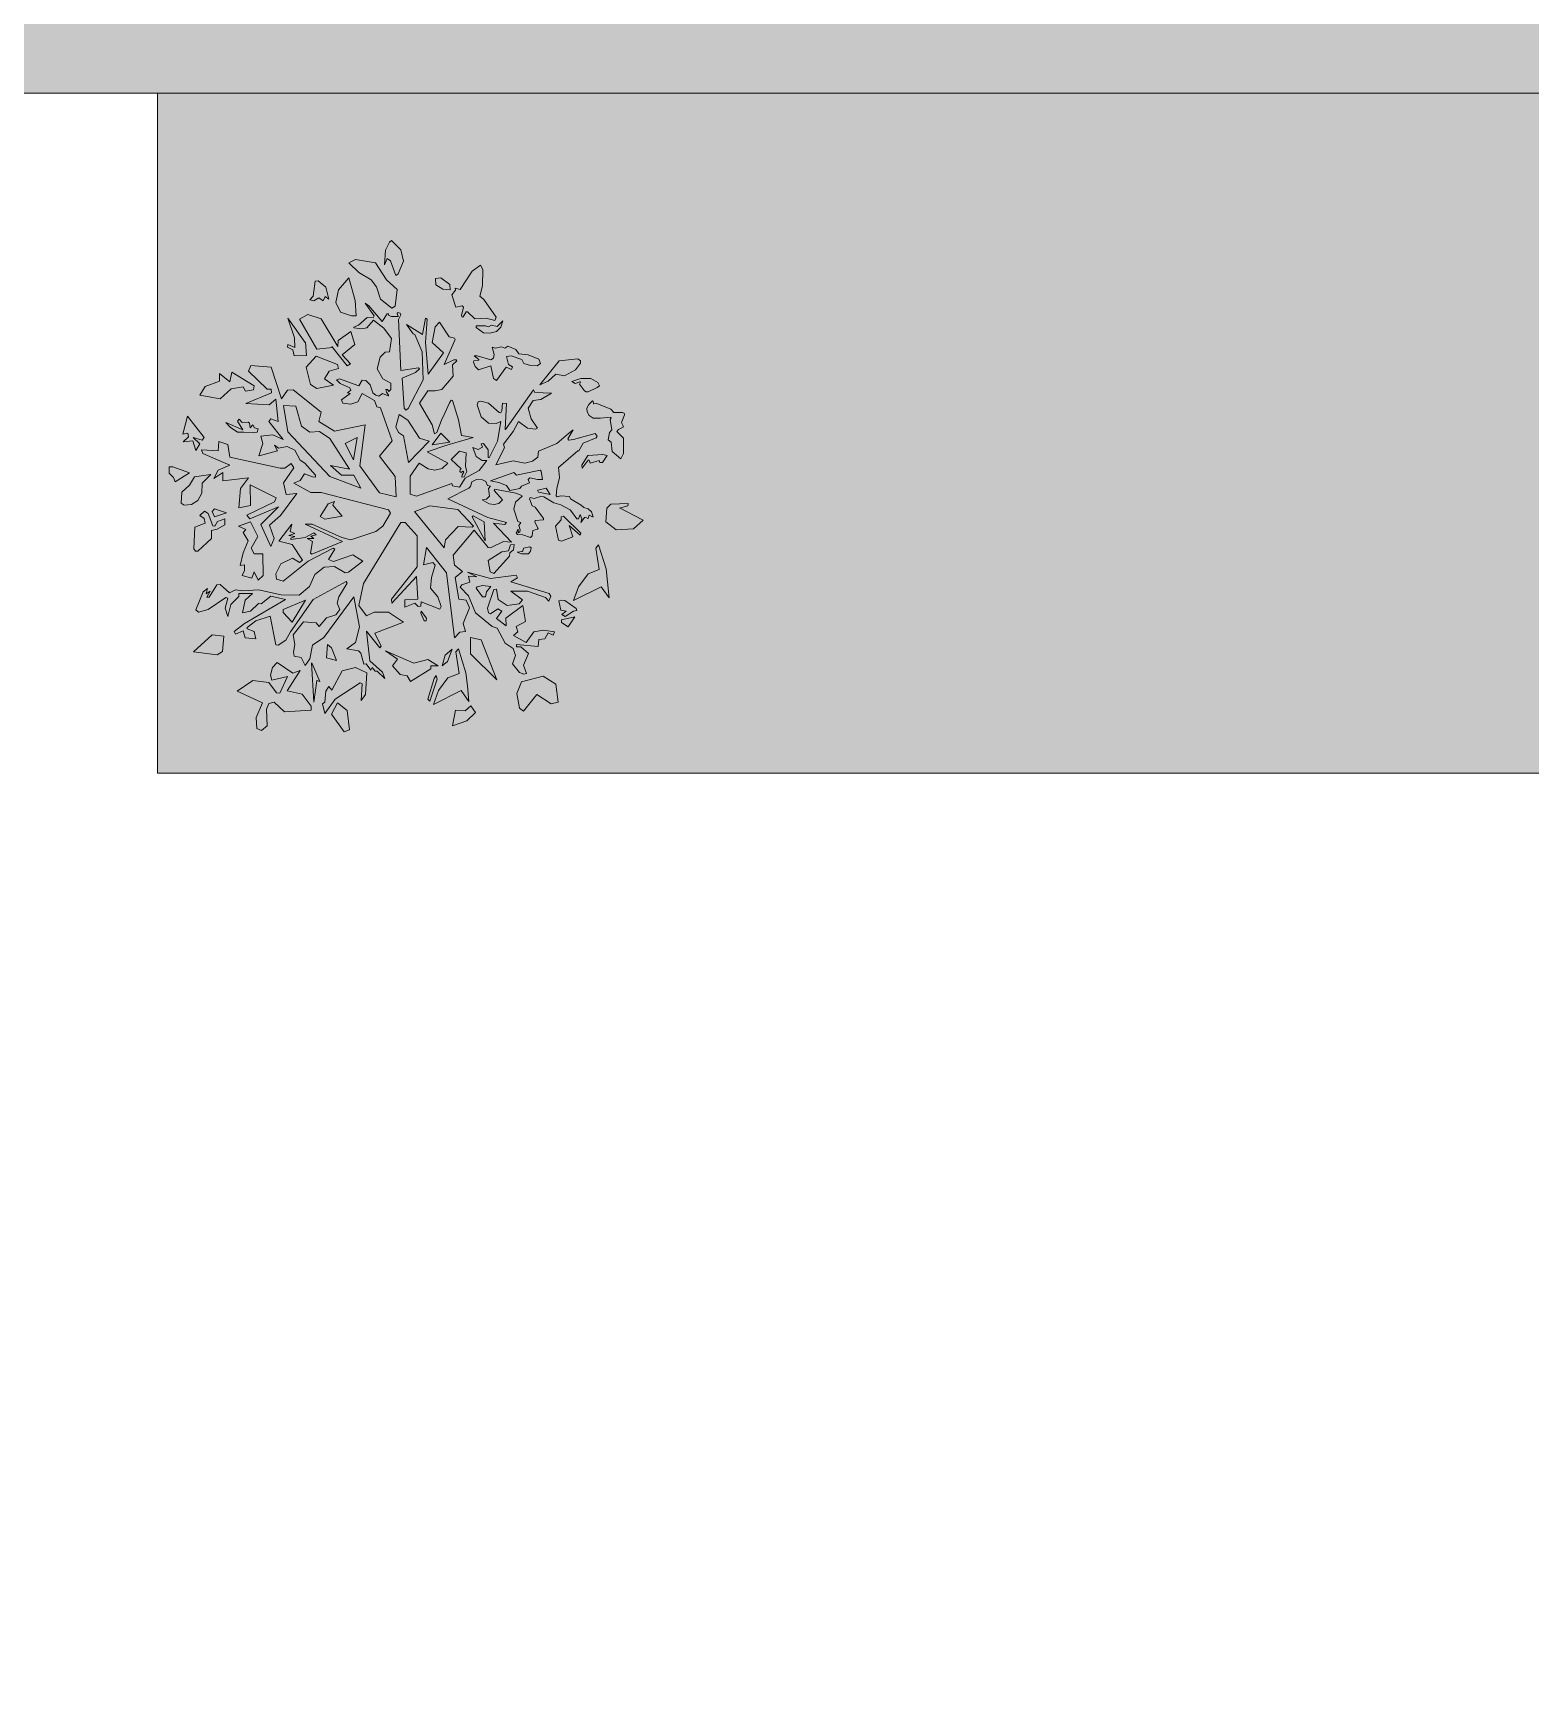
# Model space of a CAD drawing. Header units: millimetres. Extents: x -63086 to 144078, y -129912 to 13382.
# Drawn here: x 129771 to 130763, y -19894 to -18806 of the extents above; entities that cross this region are included whole.
import ezdxf

# ---------------------------------------------------------------- set-up
doc = ezdxf.new("R2010")
doc.units = ezdxf.units.MM
doc.layers.get('0').update_dxf_attribs({"lineweight": 0})
for name, color, linetype, lineweight in [('003壁', 7, 'Continuous', 9), ('004建具', 7, 'Continuous', 9), ('097家具', 7, 'Continuous', 0), ('観葉植物', 92, 'Continuous', 9)]:
    doc.layers.add(name, color=color, linetype=linetype, lineweight=lineweight)

# ---------------------------------------------------------------- blocks, each defined once
blk = doc.blocks.new('樹木平面（CAD素材.com）01facb8e')
at = {"color": 0, "linetype": 'ByBlock', "lineweight": -2}
for points in [[(-39.9, 528.8), (-41.8, 499.2), (-36.5, 512.5), (-29.7, 507.8), (-19.2, 478.1), (-14.4, 481.5), (-3.5, 506.6), (-8.7, 529.9), (-27.7, 548.5), (-31.9, 545.6)], [(-20.7, 416.3), (-16.6, 449.5), (-37.6, 469), (-60.3, 503.6), (-100.5, 510.6), (-113.8, 503.6), (-93.5, 483.9), (-69.2, 468.9), (-57.9, 455), (-49.8, 430.2), (-27.3, 411.8)], [(183.6, 393.6), (158.4, 429.8), (150.9, 436.1), (155.9, 457.3), (156.9, 490.1), (152.1, 499), (135.1, 486.9), (111, 449.4), (100.9, 452.4), (101.4, 448.1), (93.8, 439.2), (102.2, 414.2), (114.8, 416.5), (117.4, 414), (113.6, 397.5), (114.6, 394), (116.9, 394.3), (123.2, 404.6), (125.8, 404.8), (140.7, 390.7), (163.7, 392.1), (181.1, 387)], [(-186.1, 436.5), (-192.7, 429), (-184.8, 426.9), (-174.7, 433.1), (-166, 426.9), (-161.5, 435.6), (-154.3, 430.2), (-160.3, 454.2), (-175.8, 467.1), (-182.3, 466.2)], [(-135.1, 449.1), (-140.1, 423.2), (-131.1, 403.7), (-108.8, 396.7), (-99, 396.8), (-101, 427.7), (-113.9, 473)], [(89.8, 460.1), (71.6, 473.5), (60.9, 471.8), (61.7, 459.4), (75.7, 450.6), (90.8, 449.3)], [(-200.5, 292.9), (-191.6, 257.6), (-178.6, 250.1), (-145.3, 256.6), (-163.2, 269.3), (-153.6, 285.1), (-135.1, 289.9), (-136.8, 298.4), (-179.9, 315.2)], [(288.7, 264.8), (304.2, 279), (321.3, 275.6), (343.8, 287.5), (353.7, 300.9), (354, 305.6), (348.5, 310), (310.9, 305.6), (271.8, 257)], [(-305.3, 255.2), (-306.3, 247), (-322.8, 244.6), (-327.6, 253.1), (-351.5, 249.4), (-373.8, 229.1), (-415.3, 236), (-404, 253.5), (-375.2, 264.4), (-375.5, 280.2), (-354.3, 263.1), (-350.2, 282.9)], [(-237.2, 162.3), (-152.2, 71.9), (-89.9, 48.3), (-103.6, 75), (-128.6, 75), (-150.8, 94.5), (-112.8, 87), (-152.6, 148.6), (-173.5, 163), (-192.6, 161.3), (-209.8, 174), (-221.4, 214.4), (-245.7, 215.4)], [(415.6, 141.2), (417.7, 122.8), (435.4, 107.9), (441.1, 118.4), (440.5, 149.4), (427, 163.2), (431, 167.1), (439.8, 171.8), (440.2, 174.7), (436.9, 181.1), (442.6, 196.3), (441.9, 199.9), (438.5, 201.5), (421.3, 201.4), (415.2, 208), (387, 219.4), (380.9, 218.7), (379.9, 219.8), (379.8, 223.8), (378.2, 224.6), (370.8, 217.4), (366.5, 209.9), (367.1, 202.7), (371.7, 195.2), (379.6, 190.2), (394.2, 189.8), (414.9, 192), (415.9, 190.7), (414, 187.5), (417.4, 166.1), (412.8, 161.2), (409.6, 145.8)], [(-414.7, 138), (-428.4, 150.7), (-410.6, 145.5), (-406.5, 150.7), (-439.7, 193.9), (-449, 157.9), (-439.4, 159.6), (-438, 152.4), (-448.6, 141.8), (-429.4, 143.8), (-422.9, 124.3)], [(-299, 161.9), (-297.2, 168.4), (-304.7, 170.1), (-307.8, 176.3), (-313.2, 170.2), (-314.8, 179.6), (-317.6, 182), (-329.3, 181.1), (-335.8, 187.7), (-339, 184), (-327.9, 166), (-362.7, 181.1), (-354, 171.4), (-339.1, 161.4), (-326, 161.5), (-306.8, 160.8)], [(48.2, 143.5), (28.4, 149.7), (5.3, 186), (-12.6, 197), (-18.8, 172.6), (-13.7, 160.7), (-3.3, 154.3), (6.2, 100.6)], [(-243.4, 88.7), (-230.4, 98.3), (-225.2, 89.4), (-245.8, 59.6), (-240.6, 35.6), (-219.1, 37.6), (-252, -6.6), (-274.2, -26.4), (-265, -53.1), (-271.8, -69.2), (-291.7, -24.7), (-256.1, 10.9), (-314, -13.4), (-320.1, -5.9), (-263.9, 20.9), (-260.5, 29.1), (-313.6, 55.1), (-312.6, 13.3), (-335.9, 8.5), (-332.8, 47.9), (-317, 69.5), (-368.8, 63), (-368.4, 80.1), (-386.6, 68.1), (-377.7, 84.6), (-354.4, 95.2), (-408.9, 118.5), (-411.6, 126), (-378, 123.6), (-376.7, 142.5), (-358.2, 137), (-354.4, 111.3), (-253, 88.7)], [(-97.1, 151), (-104.9, 105.8), (-121.7, 138.7)], [(71.8, 159.5), (89.7, 141.5), (54, 135.8)], [(109.4, 123.2), (123, 120.1), (121.5, 92.1), (124.2, 82.5), (119.1, 71.7), (114.2, 70.9), (114.9, 75.5), (118.2, 80.8), (116, 83.1), (112.7, 80.4), (110.3, 82.3), (111.2, 86.1), (113.2, 87.4), (93, 106.6)], [(356.7, 94.9), (357.4, 88.9), (369.3, 104.9), (371.6, 104.9), (373.3, 99.3), (391.4, 104.2), (393, 100.1), (398.4, 100.5), (407.5, 114.4), (399, 116.2), (368.5, 114.4)], [(-436.2, 79.6), (-469.8, 91.5), (-477.1, 91.5), (-477.1, 78.7), (-468.4, 70), (-464.8, 61.6)], [(-392.8, 76.4), (-410.2, 58.6), (-410.9, 38.5), (-419.1, 23.4), (-432.1, 15.4), (-446.7, 14.1), (-452.4, 18.2), (-451.5, 40.6), (-436.2, 54.3), (-425.5, 71.4)], [(171.9, 63.2), (219.2, 79.9), (224.4, 75), (272.2, 84.8), (274.7, 83.1), (277.2, 65.9), (267.2, 66.2), (251.9, 69.5), (247.9, 65.8), (251, 59.3), (234.5, 52.6), (231.5, 47.7), (211.2, 43.7), (204.5, 54), (188.8, 60.1)], [(-388.6, -27.3), (-384.8, -28.5), (-379.6, -19.1), (-364.7, -13.7), (-364.8, -25.2), (-380.2, -34.3), (-391.6, -37.2), (-391.6, -53), (-418.9, -78.6), (-423.7, -78.6), (-427.4, -73.7), (-425, -29.9), (-403.9, -22.3), (-406.4, -12.5), (-414.8, -6.4), (-405.5, 1.9), (-398, -2.6)], [(-385.7, -9.6), (-360.9, -1.1), (-385.2, 6.7), (-390.4, 1.6)], [(-155.6, 17), (-143.1, 21.4), (-146.2, 14.3), (-127.3, -8.1), (-162.2, -13.8), (-172.1, -8.8)], [(-298, -49.4), (-311.5, -72.7), (-305.3, -83.9), (-287.5, -83.9), (-287.2, -127.9), (-297.3, -137.3), (-305.5, -120.2), (-309.9, -133.4), (-329.5, -127.9), (-324.9, -117.7), (-324.5, -106), (-333.8, -107.4), (-327.7, -82), (-317.6, -57.8), (-327.7, -40.9), (-322.2, -34.8), (-336.6, -27.9), (-312.4, -19.5)], [(135.2, -9.1), (137.2, -7.5), (159.6, -19.5), (161.5, -58.1)], [(171.2, -120.6), (179, -123.6), (210.8, -89.1), (211, -82), (218.8, -75.8), (219.9, -65.3), (212.6, -66.2), (208.7, -77.7), (195, -79.9), (167.1, -97.8)], [(349.8, -150.7), (339.9, -178.3), (395.7, -150.7), (411.7, -172.6), (408.5, -140.6), (405.5, -114.6), (390.2, -66), (384.9, -72.4), (391.8, -115.7), (369.2, -124.7)], [(225.8, -81), (234.9, -83.8), (249.2, -83.8), (253, -78.6), (254.3, -71.9), (251.7, -69.7), (238.8, -72.8), (237.5, -77.7), (236.2, -79.2)], [(259.5, -241.9), (279.1, -238.3), (301.1, -241.6), (298.5, -248), (288.4, -243.9), (281.9, -255.8), (270.1, -257.2), (268.3, -271), (224.6, -267.5), (224.9, -271.6), (233.1, -272.1), (249.1, -285.3), (238.5, -308.9), (244.7, -325.9), (239.3, -327.4), (230.7, -323.6), (216.6, -305.9), (222.7, -289.3), (218.2, -275.5), (202, -264.5), (185.7, -234), (175.2, -230.5), (141.6, -202.9), (127.4, -168.6), (111, -151.5), (114.2, -146.7), (130.6, -141.5), (127.9, -129.1), (144.3, -130.5), (125.6, -121.1), (172.4, -133.7), (224.3, -127.1), (227, -132.8), (212.9, -140.8), (290.7, -164.5), (294.2, -169.8), (289.8, -179.4), (283, -172.5), (247.1, -159.5), (212.9, -159.5), (237.1, -177.3), (230.2, -185.3), (205.8, -188.3), (187.5, -176.6), (184.1, -155.6), (179.1, -156.1), (166.3, -193.5), (168.3, -203.4), (172, -205.2), (187, -195.4), (194.8, -199.7), (184.1, -214.5), (203.5, -229.2), (203.3, -213.9), (237.5, -188.1), (242.8, -220.5), (224, -230.5), (227.5, -241.7), (218.3, -249), (244.1, -263.1)], [(156.2, -171), (162.1, -171.2), (163.9, -160.7), (172.8, -150.3), (156, -147.7), (145.1, -150.5), (143.4, -153.1)], [(-201.5, -177.5), (-246.9, -196.2), (-246.7, -202.8), (-228.7, -222.2)], [(322.4, -178.1), (345.2, -194.3), (346.8, -198.8), (339.7, -200), (322.8, -210.4), (316.2, -206.5), (325.2, -200), (314.4, -197.8), (310.1, -179), (316.5, -177.6)], [(31.3, -203.8), (32.1, -199.6), (42.7, -213.9), (42.1, -219.6), (38.4, -219.5)], [(315.5, -217.5), (315.7, -222.9), (329.1, -231.5), (342.5, -211)], [(-390.3, -247.9), (-366.5, -250.2), (-369.5, -281.2), (-379.8, -287.9), (-427.7, -281.9)], [(131.8, -285.9), (185.2, -338.2), (153.5, -258), (131.8, -253.2)], [(-138.8, -299.7), (-149, -274.1), (-157, -267.3), (-158.9, -294.2)], [(-15.9, -296.6), (-25.7, -310.3), (-10.2, -327.9), (3.9, -330.4), (10.6, -341.6), (51.9, -316.2), (51.9, -310.1), (66.3, -310.1), (45.5, -297.3), (17.6, -304.8), (-39.7, -279.9)], [(66.8, -360.3), (56.9, -388), (112.7, -360.3), (128.7, -382.2), (125.5, -350.3), (122.5, -324.2), (107.2, -275.6), (101.9, -282), (108.8, -325.4), (86.2, -334.3)], [(80.5, -288.4), (94.4, -276.3), (85.5, -301.2), (74.3, -310.5)], [(-148.1, -359.1), (-127.8, -320.2), (-100.8, -313.6), (-77.8, -324.4), (-80.1, -368.4), (-89, -380.1), (-87.4, -346.7), (-90.8, -344.5), (-141.7, -377.6), (-162.5, -406.8), (-167.5, -386.9), (-162.5, -383.5), (-160.5, -361.4), (-154.1, -351.8)], [(45.5, -377.7), (49.9, -381.3), (64.2, -337), (62.6, -329.5), (58.3, -335.9)], [(278.8, -331.1), (304.1, -347.6), (308.7, -383.9), (294.5, -386.8), (266, -368.3), (239, -402.1), (230.6, -395.7), (225.1, -366.3), (234.9, -342.3)], [(124.3, -421.5), (141.7, -404.6), (132.3, -390.9), (120.9, -401), (101.2, -399.8), (95.1, -431.1)]]:
    blk.add_lwpolyline(points, close=True, dxfattribs=at)
for points in [[(-294.9, 113.6), (-257.9, 123.7), (-263.9, 135.2), (-256, 129.4), (-238.8, 132.6), (-223.4, 125.3), (-212.5, 104.8), (-203.2, 99), (-181.3, 74.5), (-181.1, 70.5), (-187.1, 71.3), (-203.5, 77.4), (-212.2, 63.8), (-225.4, 58.3), (-190.6, 40.1), (-170, 39.9), (-33.7, 4.7), (-29.6, -1.7), (-45.3, -28), (-59.3, -39), (-110.2, -55.7), (-128.3, -51.4), (-188.1, -24), (-202, -24.2), (-126.9, -58.9), (-188.6, -84.6), (-191.5, -82.7), (-187.2, -59.5), (-198, -53.3), (-184.5, -53.3), (-190.7, -48.2), (-180.2, -46), (-184.8, -42), (-202.1, -50.8), (-231.1, -55.3), (-231.1, -52.7), (-223, -49.3), (-235, -47.3), (-223.3, -42.9), (-232.7, -38.7), (-229.4, -24.2), (-255.7, -58.5), (-228.3, -65), (-207.8, -97.1), (-213.7, -101.7), (-228, -92.9), (-251.3, -104), (-261.2, -124.5), (-259.8, -135), (-246.7, -139.6), (-196, -98.8), (-145.5, -72.5), (-142.1, -74.4), (-154.8, -95.8), (-145.3, -99.7), (-106, -86.2), (-85.8, -98.8), (-114.4, -121.3), (-121.7, -122.4), (-142.9, -109.5), (-164.1, -111.3), (-182.5, -125.9), (-193.6, -150.3), (-214.2, -167.5), (-251, -166.7), (-296.4, -156.7), (-328.2, -159.1), (-342.7, -157.1), (-355.2, -162.8), (-374.2, -145.7), (-380.7, -146.6), (-396, -171.3), (-401, -171.4), (-393.8, -159.6), (-402.1, -165), (-399.3, -153.8), (-408.3, -160.8), (-423.2, -197.3), (-417.4, -202.2), (-397.9, -196.3), (-362.3, -172.2), (-358.4, -173.3), (-364.1, -194), (-358.5, -210.9), (-352.3, -186.2), (-336.4, -170.5), (-336.1, -164.4), (-308.3, -164), (-323.5, -177.4), (-328.5, -203.1), (-312.5, -199.6), (-296.7, -184.1), (-291.2, -185.1), (-271.9, -169.6), (-242, -176.2), (-324.9, -224.6), (-345.6, -240.6), (-342.7, -246.5), (-327.4, -239.8), (-323.5, -254), (-301.9, -255.6), (-305.1, -240.7), (-319.2, -235.2), (-319.2, -232.8), (-302, -219.5), (-272.8, -210.1), (-261.7, -267.7), (-256.8, -268.3), (-241.1, -258.4), (-231.7, -241.9), (-186.1, -176.5), (-119.1, -140.1), (-117.3, -143.6), (-134.2, -170.8), (-137.7, -183.9), (-132.4, -196.6), (-140.3, -207.1), (-159, -213), (-173.8, -230.7), (-179.9, -223.1), (-205.5, -221.7), (-226.5, -247.4), (-223, -267.4), (-226, -282.9), (-224.7, -291), (-210.2, -293.7), (-202.1, -309.8), (-193, -296.4), (-187.1, -268.7), (-164.8, -253), (-103.8, -170.7), (-92.5, -231.3), (-100.7, -262.9), (-118.1, -275.6), (-94.3, -279.8), (-89.9, -285), (-83.4, -307), (-78.8, -305.9), (-69.7, -319.3), (-67.2, -313.8), (-61.1, -320.7), (-56.9, -320.7), (-41.6, -335.7), (-45.7, -323.1), (-71.8, -300.4), (-78.3, -240.4), (-51.5, -274.2), (-48.6, -270.6), (-61.3, -244.2), (-3.6, -221.8), (-34, -202), (-63.1, -201.6), (-78.6, -209), (-93.6, -188.5), (-84.4, -144.2), (-8.9, -20.5), (-0.4, -20.5), (24.2, -48), (24, -110.5), (-28, -175.6), (-27.3, -183.9), (22.4, -129.8), (25.4, -175.6), (-1.2, -177.3), (-0.8, -191.5), (19.3, -183.7), (26.3, -190.4), (31.7, -189.7), (32, -181.1), (69.6, -195.7), (72.2, -190.7), (65.6, -171.2), (50.7, -153.3), (53.1, -132.2), (60.7, -107.1), (55.4, -101.8), (37, -106.1), (42.6, -71.5), (83.1, -122.4), (99.5, -253.6), (110.5, -242.3), (121.8, -240.6), (117, -224.9), (129.7, -193.3), (122.8, -177.6), (108.1, -175.9), (100.9, -131.7), (115.3, -120), (99.2, -107), (96.4, -86.5), (139.2, -36.5), (167.7, -71.6), (172.2, -72), (198.3, -58.9), (214.4, -60.7), (178.4, -22), (200.9, -24.9), (204.5, -20.6), (166.6, -10.4), (86, 26.8), (128.4, 48.6), (131.6, 51.6), (134.3, 61.2), (143.9, 66), (156.3, 65.1), (162.7, 61.8), (166.1, 53.8), (172, 52.4), (168.4, 47.7), (170.1, 32.6), (164.4, 26.1), (155.4, 24.8), (169.2, 16.8), (179.6, 15.4), (189, 17.5), (196.6, 25.1), (179.7, 43.8), (180.4, 46.4), (223.2, 38.5), (235.4, 33.9), (236.2, 32.1), (222.8, 20.5), (219.3, 6.1), (227.4, -18.7), (233.4, -20.5), (229.7, -26.6), (232.4, -35.8), (231.6, -39.6), (228.2, -41.6), (228.2, -34.5), (224, -41.8), (226.4, -45.2), (237.2, -45.7), (253.1, -50.9), (256.1, -47.4), (257.5, -37.2), (266.9, -34.3), (268.7, -32.8), (261.6, -20.2), (262.4, -16.7), (279.2, -15.4), (279.1, -12.4), (262.1, 9.9), (256.4, 13), (251, 27.3), (252.6, 29.8), (260.5, 27.7), (273, 31.7), (279.7, 31.3), (300.4, 19.2), (314.4, 14.8), (332.8, 4.5), (338, -1.2), (346.3, -13.4), (349.7, -13.2), (353.5, -4.5), (356.3, -13.1), (354.7, -20.8), (361.8, -10.8), (364.3, -10.2), (368.7, -12.8), (369.6, -12.8), (370.9, -7.3), (371.7, -6.3), (373.1, -6.5), (378.3, -9.6), (379.5, -9.2), (376.4, 0.6), (369.6, 6.7), (360.4, 9.3), (355.5, 14.4), (333.6, 26.8), (331.5, 31.7), (314.4, 33.1), (306.7, 30.8), (305, 33.2), (306.3, 47.7), (311.8, 69.9), (309.8, 90.4), (348.5, 124.1), (350.9, 123.6), (359.5, 139.6), (385.6, 150.5), (387.3, 153.2), (383.4, 159.1), (339.5, 146.6), (330.4, 145.3), (328.1, 148), (339, 166.4), (329.5, 159.2), (306.4, 138.8), (269.1, 123.1), (267.9, 110.8), (256.9, 103.3), (241.5, 99.1), (218, 104), (182.7, 95.8), (200.7, 130.1), (198.3, 137.6), (218.2, 162.8), (228.8, 182.9), (246.8, 169.6), (263.1, 167.6), (267.1, 169.7), (254.4, 188.2), (248.1, 209.8), (258.5, 225.7), (273.6, 227.9), (295.4, 240.2), (261.5, 241.5), (259.2, 247.4), (202.6, 166.8), (201.6, 167.8), (204.2, 219.8), (196.7, 220.5), (195, 204.4), (193.3, 200.9), (189.7, 201.3), (167.9, 219.9), (152.3, 223.9), (146.9, 223.1), (145.2, 216.7), (153.3, 192.4), (168, 180.1), (183.5, 179.3), (192.7, 182.9), (186.1, 143.1), (169.7, 109.7), (167.6, 110.3), (167.5, 125.9), (158, 138.4), (153.5, 138), (156.2, 131.5), (147.2, 126.9), (136.2, 130.8), (142.9, 112.7), (155.4, 104.7), (164.8, 104.5), (149.1, 84.5), (120.9, 68.8), (109.6, 50.6), (95.6, 53.1), (94.2, 57.9), (22.4, 32.3), (10, 36.3), (9.9, 72.5), (28.2, 99.3), (45.9, 87.5), (60, 85.2), (74.7, 88.4), (86, 98.7), (44.1, 121.8), (84.1, 135.3), (137, 150.6), (113.3, 154.7), (107.8, 186.6), (95.4, 225.4), (92.6, 226.3), (89.3, 220.6), (79.9, 199.7), (73.5, 186), (64, 160.8), (59.1, 158.1), (54.1, 176.4), (28.9, 220.5), (45.4, 245), (60.5, 244.8), (74.1, 247.9), (96.8, 274.6), (95.6, 297.8), (104.3, 305.4), (103, 308), (98.3, 307.5), (78.5, 298.1), (100.6, 348.5), (99.3, 351.2), (88.5, 354.1), (68.9, 383.7), (60.5, 374.5), (54.5, 342.7), (77, 321.5), (46.5, 278.9), (41.1, 343), (44.4, 389.6), (41.1, 391.8), (34.9, 358.8), (2.8, 379), (15.8, 360), (19.3, 359), (34.3, 323.5), (36, 267), (5.7, 209.2), (1.3, 206.1), (-2.4, 209.8), (-6.4, 270.4), (20.8, 281.9), (29, 289.5), (26.6, 291.8), (-9.1, 285.8), (-13.4, 389.2), (-9.2, 398.7), (-10.3, 402.1), (-15.6, 403.1), (-16.4, 401.3), (-14.6, 395.3), (-27.7, 394.9), (-32.9, 397.2), (-34.5, 400.9), (-36.6, 400.5), (-47, 384.8), (-73.8, 416.8), (-80.8, 422.1), (-63.1, 396.4), (-65.1, 392.8), (-76.8, 393.2), (-94.4, 377.4), (-103.9, 373.7), (-104, 372.2), (-87.7, 370.6), (-77.9, 372.6), (-64, 387.6), (-43.1, 371.9), (-27.8, 350.7), (-31.9, 323.9), (-40.3, 323.1), (-50.6, 313), (-57, 289.7), (-45.5, 269.4), (-29.5, 260.5), (-29.1, 247.7), (-33.2, 244), (-35.6, 247.9), (-39.6, 247.7), (-37.9, 242.3), (-33.6, 236.1), (-33.7, 235.3), (-34.8, 235.2), (-45.7, 239.6), (-53.3, 234.4), (-59.7, 236), (-65.6, 241)], [(-148.1, 334.4), (-117.6, 295.3), (-110.7, 299.8), (-127.5, 317.6), (-102.2, 338.5), (-109.7, 365.2), (-135.4, 346.7), (-136.1, 334.7), (-169.7, 390.2), (-197.1, 399.5), (-213.5, 389.5), (-178.9, 329.3), (-147.2, 332.7)], [(-202.2, 343), (-237.2, 391.9), (-223.8, 351.9), (-222.8, 332.7), (-237.5, 338.8), (-238.2, 333), (-226.9, 327.9), (-224.5, 315.9), (-199.5, 316.6), (-201.8, 343.3)], [(143.4, 376.3), (162, 376.2), (168, 374.6), (174.5, 377.9), (185.6, 374.8), (196.8, 386.5), (192.8, 373.4), (184, 364.8), (171, 361.4), (158.1, 362.4), (143.2, 373.3), (143.3, 376.2)], [(235.2, 308.5), (213.6, 315.8), (204.3, 314.5), (208.6, 298), (216.8, 293.7), (214.8, 288.4), (203.6, 292.8), (184.6, 265.8), (178, 269.9), (172.5, 295.3), (148.1, 287.3), (141.2, 293.9), (137.6, 302.8), (138.6, 305.9), (148.5, 306.9), (148.9, 308.1), (139, 315.6), (145.2, 316), (172.8, 307.7), (178.4, 311.1), (179.3, 318.2), (175.7, 333.2), (181.9, 331.1), (194.4, 333.6), (200.9, 331.5), (207.3, 335.1), (223, 328.4), (229.7, 319.8), (248.3, 318.1), (269.7, 309.1), (273.2, 300), (266.4, 295.5), (252.9, 296.5), (239.4, 300), (235.2, 308.5)], [(-65.6, 240.9), (-71.2, 257.1), (-79.7, 265.7), (-87.1, 266.4), (-93.7, 255.2), (-133, 269.3), (-138.6, 267.4), (-131.4, 260.1), (-112.1, 251.2), (-109.8, 246.5), (-116.7, 241.3), (-111.3, 239.8), (-128.8, 227), (-125.9, 219.9), (-110.3, 217.9), (-95.8, 222.7), (-86.9, 239.9), (-62.4, 225.4), (-57.5, 212.6), (-50, 210.6), (-26.5, 143.8), (-51.8, 113), (-20.3, 71.9), (-18.6, 31.1), (-51.8, 39.4), (-91.6, 93.5), (-81, 176.4), (-143.3, 163.7), (-174.5, 183.2), (-170, 202.1), (-226.2, 247), (-237.9, 246.3), (-250.2, 228.8), (-270.8, 292.9), (-311.9, 296), (-317, 284.7), (-279, 248.3), (-271.1, 248.7), (-270.4, 240.8), (-322.1, 219.6), (-275.2, 216.8), (-261.8, 228.1), (-257, 182.9), (-271.8, 188.7), (-275.9, 182.9), (-246.4, 146.9), (-267.7, 156.2), (-291.7, 153.8), (-287.5, 138.7), (-295.5, 113.9)], [(365.6, 242.8), (369.7, 243.3), (387.9, 251.5), (392.3, 255.3), (388.8, 262.1), (374.5, 270.2), (354.8, 269.9), (336.6, 264.1), (343.5, 259.8), (352.3, 263.1), (353.9, 263.1), (354.1, 262.4), (351.8, 258.6), (362.1, 244.9), (365.6, 242.9)], [(267.6, 44.7), (284.7, 48.2), (292.6, 35.8), (269.1, 40.2), (267.1, 44.8)], [(18.9, 1.1), (78.7, -72), (81, -55.6), (106.8, -28.9), (135.2, -30.5), (137.7, -27.9), (105.9, 5.6), (49.5, 12.7), (19.5, 1.1)], [(432.9, 8.6), (480.4, -15.8), (461.1, -33.8), (425.7, -35.6), (405.2, -19.5), (406.8, 8.4), (415.5, 16.3), (450.4, 17.7), (449.8, 12.8), (432.7, 8.3)], [(330.8, -26.7), (338.7, -49.5), (315.5, -58.2), (309.3, -56.2), (303.7, -28), (315.1, -15.7), (314.6, -9.5), (319.6, -8.3), (354.4, -42.4), (353, -46.1), (330.8, -26.9)], [(-212.5, -319.6), (-227.1, -324.9), (-258.5, -303.5), (-268, -313.3), (-272.3, -329), (-269.4, -339.1), (-237.9, -331.8), (-253.4, -365.4), (-260.4, -364.8), (-275.7, -344), (-307.8, -340), (-339.5, -361.3), (-288.1, -385.1), (-301.2, -414.5), (-300, -437), (-290.1, -441.1), (-279, -431.1), (-280.2, -397.7), (-275.4, -386.6), (-265, -383.5), (-243.8, -403.3), (-189.9, -400), (-190.2, -391.8), (-208.4, -367.6), (-238.7, -360.6), (-212.6, -319.5)], [(-189.2, -304), (-184.4, -383.3), (-178.7, -339.6), (-172.3, -342), (-188.9, -304.1)], [(-136.7, -385.1), (-149.3, -408), (-123.5, -443.4), (-112.7, -439.5), (-117.1, -400.4), (-137.2, -384.8)]]:
    blk.add_lwpolyline(points, dxfattribs=at)

msp = doc.modelspace()

# ---------------------------------------------------------------- hatches: boundary and pattern name
at = {"layer": '003壁', "ltscale": 10, "true_color": 0x939598}
h = msp.add_hatch(color=252, dxfattribs=at)
h.dxf.hatch_style = 1
h.paths.add_polyline_path([(128786.8591, -17078.8144), (126651.8591, -17078.8144), (126166.8591, -17078.8144), (126166.8591, -17253.8144), (126648.0074, -17253.8144), (126648.0074, -17871.8513), (126750.4146, -17871.8513), (126750.4146, -17253.8144), (128786.8591, -17253.8144)])
h.paths.add_polyline_path([(128086.8591, -18671.3144), (126837.9146, -18671.3144), (126837.9146, -18671.8513), (126651.8591, -18671.8513), (126651.8591, -19246.3144), (126826.8591, -19246.3144), (126826.8591, -18846.3144), (127701.8591, -18846.3144), (127701.8591, -20806.3144), (126739.3591, -20806.3144), (126739.3591, -20046.3144), (126651.8591, -20046.3144), (126651.8591, -20981.3144), (126739.3591, -20981.3144), (128786.8591, -20981.3144), (128786.8591, -20893.8144), (128786.8591, -20806.3144), (127876.8591, -20806.3144), (127876.8591, -18846.3144), (128086.8591, -18846.3144)])
h.paths.add_polyline_path([(128961.8591, -18846.3144), (132426.8591, -18846.3144), (132426.8591, -19296.3144), (132426.8591, -19448.8144), (132601.8591, -19448.8144), (132601.8591, -18846.3144), (132751.8591, -18846.3144), (133051.8591, -18846.3144), (134701.8591, -18846.3144), (134701.8591, -19448.8144), (134876.8591, -19448.8144), (134876.8591, -19263.8144), (134876.8591, -18846.3144), (135611.8591, -18846.3144), (135611.8591, -19858.8144), (135786.8591, -19858.8144), (135786.8591, -18671.3144), (134876.8591, -18671.3144), (134876.8591, -18603.8144), (134701.8591, -18603.8144), (134701.8591, -18671.3144), (128961.8591, -18671.3144), (128961.8591, -18661.3144), (128776.8591, -18661.3144), (128761.8591, -18661.3144), (128761.8591, -18671.3144), (128761.8591, -18846.3144), (128761.8591, -18856.3144), (128786.8591, -18856.3144), (128786.8591, -19390.7303), (128961.8591, -19390.7303)])
at = {"layer": '097家具', "ltscale": 10, "true_color": 0x868788, "transparency": 33554587}
h = msp.add_hatch(color=252, dxfattribs=at)
h.dxf.hatch_style = 1
h.paths.add_polyline_path([(132426.8591, -18846.3144), (129853.8591, -18846.3144), (129853.8591, -19296.3144), (132426.8591, -19296.3144)])

# ---------------------------------------------------------------- linework, layer by layer
at = {"layer": '003壁'}
msp.add_line((132426.8591, -18846.3144), (128961.8591, -18846.3144), dxfattribs=at)
at = {"layer": '004建具', "ltscale": 10}
for p, q in [((129853.8591, -19296.3144), (129853.8591, -18846.3144)), ((129853.8591, -18846.3144), (129853.8591, -19296.3144)), ((132426.8591, -19296.3144), (129853.8591, -19296.3144))]:
    msp.add_line(p, q, dxfattribs=at)

# ---------------------------------------------------------------- block references
at = {"layer": '観葉植物', "ltscale": 10, "xscale": 0.3277245528699073, "yscale": 0.3277245528699073, "zscale": 0.3277245528699073}
msp.add_blockref('樹木平面（CAD素材.com）01facb8e', (130017.8598, -19123.5308), dxfattribs=at)

doc.saveas('drawing.dxf')
